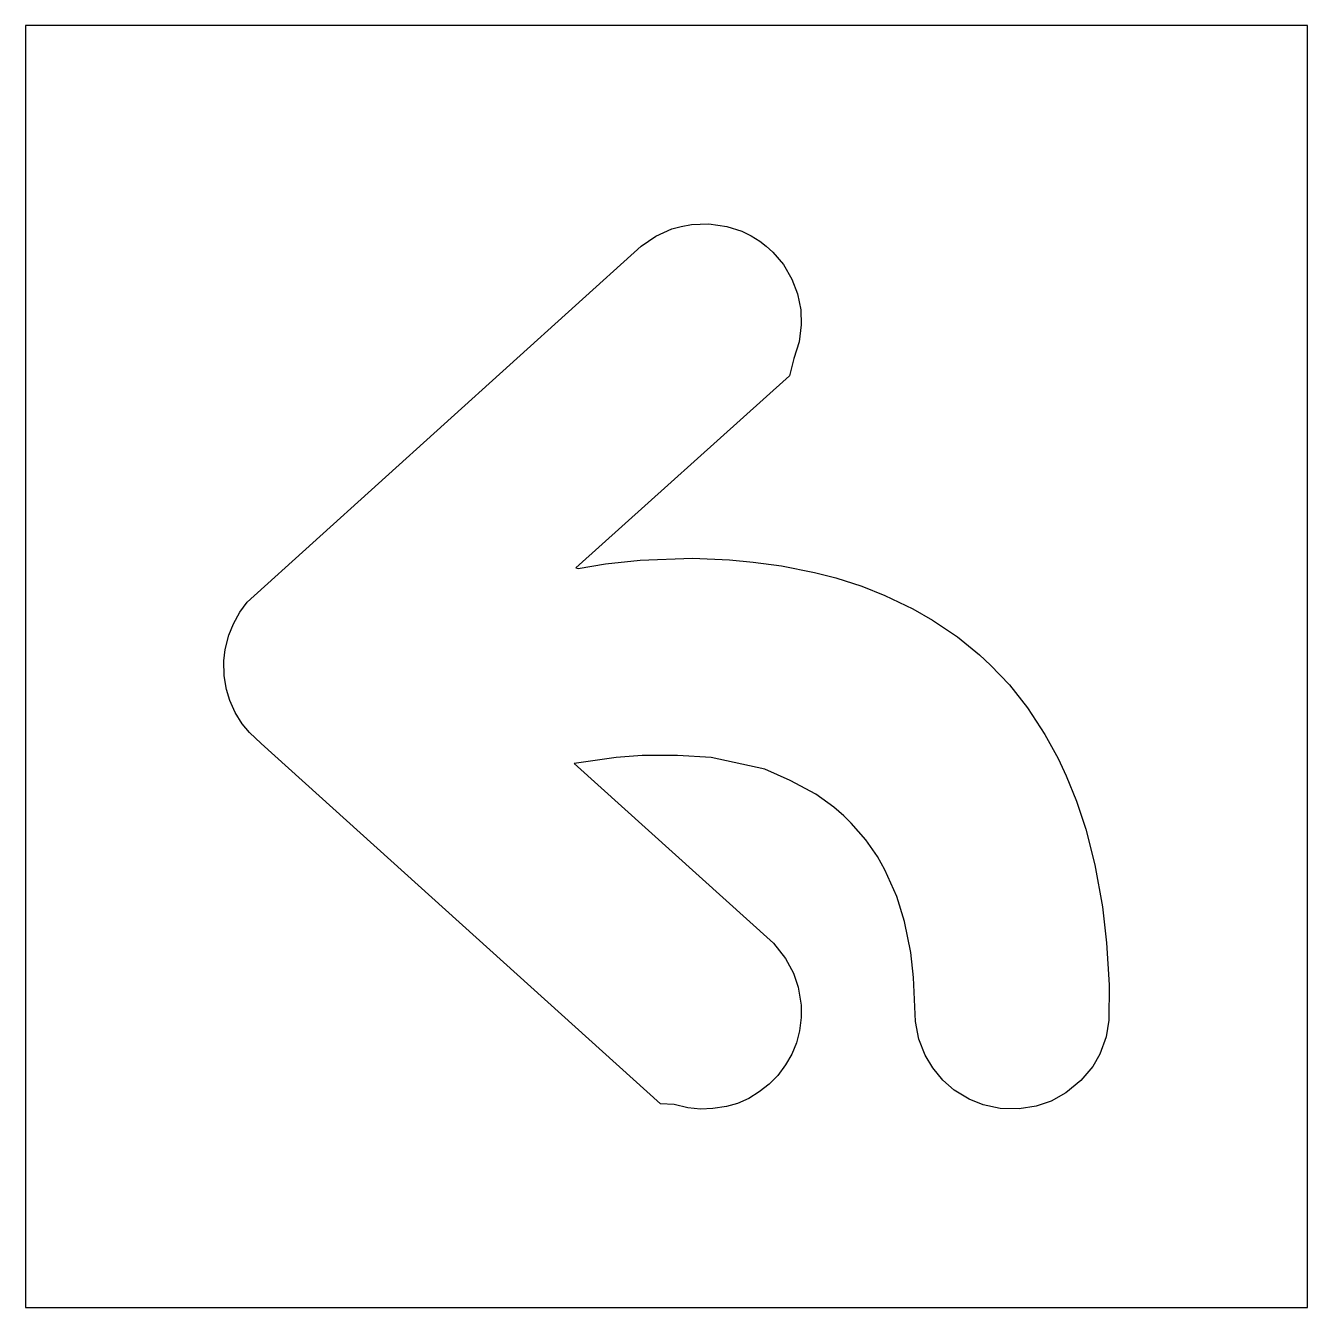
# Model space of a CAD drawing. Header units: inches. Extents: x 0 to 42, y 0 to 42.
import ezdxf

# ---------------------------------------------------------------- set-up
doc = ezdxf.new("R2010")
doc.units = ezdxf.units.IN
doc.header["$MEASUREMENT"] = 0
doc.layers.add('CUT', color=1, linetype='Continuous')

msp = doc.modelspace()

# ---------------------------------------------------------------- linework, layer by layer
at = {"layer": 'CUT'}
for points in [[(0, 0), (42, 0), (42, 42), (0, 42)], [(21.855, 24.546), (23.061, 24.494), (23.845, 24.423), (24.764, 24.299), (25.846, 24.083), (26.545, 23.904), (27.401, 23.629), (28.153, 23.331), (29.068, 22.892), (29.721, 22.523), (30.537, 21.968), (31.255, 21.381), (31.616, 21.045), (32.236, 20.394), (32.83, 19.643), (33.399, 18.775), (33.829, 17.986), (34.101, 17.414), (34.439, 16.583), (34.737, 15.673), (35.037, 14.505), (35.282, 13.124), (35.418, 11.941), (35.5, 10.572), (35.496, 9.415), (35.403, 8.865), (35.199, 8.298), (34.969, 7.898), (34.581, 7.431), (34.089, 7.028), (33.609, 6.761), (33.118, 6.59), (32.559, 6.504), (31.931, 6.519), (31.374, 6.636), (30.919, 6.817), (30.424, 7.117), (30.054, 7.44), (29.726, 7.845), (29.478, 8.261), (29.271, 8.79), (29.161, 9.372), (29.097, 10.805), (29.003, 11.626), (28.798, 12.639), (28.546, 13.468), (28.153, 14.34), (27.91, 14.769), (27.535, 15.321), (27.055, 15.864), (26.811, 16.111), (26.479, 16.393), (25.892, 16.816), (25.049, 17.266), (24.227, 17.631), (22.461, 18.023), (21.355, 18.083), (20.198, 18.082), (19.354, 18.018), (17.979, 17.822), (24.504, 11.933), (24.895, 11.432), (25.161, 10.954), (25.318, 10.49), (25.411, 9.902), (25.412, 9.503), (25.355, 9.059), (25.256, 8.672), (25.104, 8.296), (24.904, 7.944), (24.644, 7.596), (24.359, 7.309), (24.039, 7.06), (23.694, 6.848), (23.323, 6.685), (22.964, 6.583), (22.519, 6.512), (22.119, 6.5), (21.701, 6.542), (21.256, 6.648), (20.805, 6.669), (7.719, 18.477), (7.338, 18.834), (7.1, 19.125), (6.867, 19.491), (6.688, 19.887), (6.579, 20.246), (6.508, 20.698), (6.5, 21.187), (6.536, 21.554), (6.661, 22.028), (6.813, 22.401), (7.022, 22.777), (7.254, 23.113), (20.174, 34.774), (20.654, 35.098), (21.178, 35.339), (21.481, 35.422), (21.815, 35.48), (22.382, 35.5), (22.977, 35.422), (23.468, 35.26), (23.771, 35.112), (24.061, 34.932), (24.269, 34.777), (24.479, 34.581), (24.831, 34.168), (25.107, 33.693), (25.29, 33.211), (25.397, 32.685), (25.413, 32.201), (25.343, 31.634), (25.168, 31.089), (25.026, 30.53), (18.027, 24.236), (18.11, 24.212), (19.003, 24.364), (20.133, 24.479)]]:
    msp.add_lwpolyline(points, close=True, dxfattribs=at)

doc.saveas('drawing.dxf')
